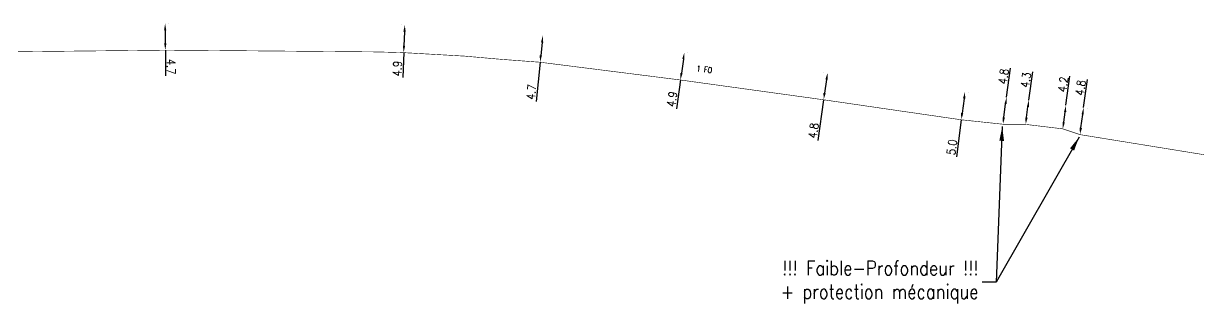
# Model space of a CAD drawing. Header units: millimetres. Extents: x 267093 to 268000, y 120161 to 120739.
# Drawn here: x 267551.7 to 267758.8, y 120561.8 to 120611.2 of the extents above; entities that cross this region are included whole.
import ezdxf

# ---------------------------------------------------------------- set-up
doc = ezdxf.new("R2010")
doc.units = ezdxf.units.MM
doc.header["$PDMODE"] = 34
doc.linetypes.add('O_GAINE', pattern=[2000, 1000, 1000])
doc.layers.get('Defpoints').update_dxf_attribs({"linetype": 'CONTINUOUS'})
doc.layers.add('O_100', color=6, linetype='ByLayer')
doc.layers.add('O_420', color=7, linetype='CONTINUOUS')
doc.styles.get("Standard").update_dxf_attribs({"font": 'romans.shx', "width": 0.85})
doc.dimstyles.get("Standard").update_dxf_attribs({"dimtxt": 1.5, "dimasz": 1.2, "dimexe": 0.625, "dimexo": 0.625, "dimgap": 0.25, "dimtad": 1, "dimdec": 1, "dimzin": 0, "dimdsep": 46, "dimtxsty": 'Standard', "dimcen": -0.5, "dimadec": 0, "dimazin": 0, "dimtfac": 1, "dimtdec": 1, "dimtmove": 0, "dimatfit": 3, "dimfxl": 0, "dimtolj": 1, "dimtzin": 0, "dimarcsym": 0})

# ---------------------------------------------------------------- blocks, each defined once
blk = doc.blocks.new('*D74')
at = {"layer": 'Defpoints', "color": 0, "linetype": 'Continuous', "transparency": 16777216}
for p in [(267717.67, 120599.2), (267717.67, 120599.2), (267717.01, 120594.24)]:
    blk.add_point(p, dxfattribs=at)
at = {"layer": 'O_100', "color": 0, "linetype": 'Continuous', "lineweight": -2, "transparency": 16777216}
for p, q in [((267718.29, 120599.11), (267718.29, 120599.11)), ((267717.51, 120598.01), (267717.17, 120595.43)), ((267717.01, 120594.24), (267716.14, 120587.72))]:
    blk.add_line(p, q, dxfattribs=at)
at = {"layer": 'O_100', "color": 0, "linetype": 'Continuous', "transparency": 16777216}
for points in [[(267717.31, 120598.03), (267717.71, 120597.98), (267717.67, 120599.2)], [(267716.97, 120595.46), (267717.37, 120595.4), (267717.01, 120594.24)]]:
    blk.add_solid(points, dxfattribs=at)
at = {"layer": 'O_100', "color": 0, "linetype": 'Continuous', "transparency": 16777216, "insert": (267715.36, 120589.42), "char_height": 1.5, "attachment_point": 5, "rotation": 82.3865}
blk.add_mtext('\\A1;5.0', dxfattribs=at)
blk = doc.blocks.new('*D75')
at = {"layer": 'Defpoints', "color": 0, "linetype": 'Continuous', "transparency": 16777216}
for p in [(267724.99, 120598.22), (267724.99, 120598.22), (267724.35, 120593.46)]:
    blk.add_point(p, dxfattribs=at)
at = {"layer": 'O_100', "color": 0, "linetype": 'Continuous', "lineweight": -2, "transparency": 16777216}
for p, q in [((267724.99, 120598.22), (267725.67, 120603.33)), ((267724.51, 120594.65), (267724.83, 120597.03))]:
    blk.add_line(p, q, dxfattribs=at)
at = {"layer": 'O_100', "color": 0, "linetype": 'Continuous', "transparency": 16777216}
for points in [[(267724.63, 120597.05), (267725.03, 120597), (267724.99, 120598.22)], [(267724.31, 120594.68), (267724.71, 120594.62), (267724.35, 120593.46)]]:
    blk.add_solid(points, dxfattribs=at)
at = {"layer": 'O_100', "color": 0, "linetype": 'Continuous', "transparency": 16777216, "insert": (267724.47, 120601.89), "char_height": 1.5, "attachment_point": 5, "rotation": 82.3865}
blk.add_mtext('\\A1;4.8', dxfattribs=at)
blk = doc.blocks.new('*D76')
at = {"layer": 'Defpoints', "color": 0, "linetype": 'Continuous', "transparency": 16777216}
for p in [(267728.92, 120597.69), (267728.92, 120597.69), (267728.35, 120593.43)]:
    blk.add_point(p, dxfattribs=at)
at = {"layer": 'O_100', "color": 0, "linetype": 'Continuous', "lineweight": -2, "transparency": 16777216}
for p, q in [((267728.92, 120597.69), (267729.6, 120602.69)), ((267728.51, 120594.62), (267728.76, 120596.5))]:
    blk.add_line(p, q, dxfattribs=at)
at = {"layer": 'O_100', "color": 0, "linetype": 'Continuous', "transparency": 16777216}
for points in [[(267728.56, 120596.53), (267728.96, 120596.47), (267728.92, 120597.69)], [(267728.31, 120594.64), (267728.71, 120594.59), (267728.35, 120593.43)]]:
    blk.add_solid(points, dxfattribs=at)
at = {"layer": 'O_100', "color": 0, "linetype": 'Continuous', "transparency": 16777216, "insert": (267728.39, 120601.25), "char_height": 1.5, "attachment_point": 5, "rotation": 82.3077}
blk.add_mtext('\\A1;4.3', dxfattribs=at)
blk = doc.blocks.new('*D77')
at = {"layer": 'Defpoints', "color": 0, "linetype": 'Continuous', "transparency": 16777216}
for p in [(267735.47, 120596.8), (267735.47, 120596.8), (267734.91, 120592.64)]:
    blk.add_point(p, dxfattribs=at)
at = {"layer": 'O_100', "color": 0, "linetype": 'Continuous', "lineweight": -2, "transparency": 16777216}
for p, q in [((267735.47, 120596.8), (267736.17, 120601.92)), ((267735.07, 120593.83), (267735.31, 120595.61))]:
    blk.add_line(p, q, dxfattribs=at)
at = {"layer": 'O_100', "color": 0, "linetype": 'Continuous', "transparency": 16777216}
for points in [[(267735.12, 120595.64), (267735.51, 120595.59), (267735.47, 120596.8)], [(267734.87, 120593.86), (267735.27, 120593.8), (267734.91, 120592.64)]]:
    blk.add_solid(points, dxfattribs=at)
at = {"layer": 'O_100', "color": 0, "linetype": 'Continuous', "transparency": 16777216, "insert": (267734.96, 120600.48), "char_height": 1.5, "attachment_point": 5, "rotation": 82.3077}
blk.add_mtext('\\A1;4.2', dxfattribs=at)
blk = doc.blocks.new('*D78')
at = {"layer": 'Defpoints', "color": 0, "linetype": 'Continuous', "transparency": 16777216}
for p in [(267738.57, 120596.39), (267738.57, 120596.39), (267737.93, 120591.63)]:
    blk.add_point(p, dxfattribs=at)
at = {"layer": 'O_100', "color": 0, "linetype": 'Continuous', "lineweight": -2, "transparency": 16777216}
for p, q in [((267738.57, 120596.39), (267739.24, 120601.33)), ((267738.09, 120592.82), (267738.41, 120595.2)), ((267739.19, 120596.3), (267739.19, 120596.3)), ((267738.55, 120591.55), (267738.55, 120591.55))]:
    blk.add_line(p, q, dxfattribs=at)
at = {"layer": 'O_100', "color": 0, "linetype": 'Continuous', "transparency": 16777216}
for points in [[(267738.21, 120595.22), (267738.61, 120595.17), (267738.57, 120596.39)], [(267737.89, 120592.84), (267738.29, 120592.79), (267737.93, 120591.63)]]:
    blk.add_solid(points, dxfattribs=at)
at = {"layer": 'O_100', "color": 0, "linetype": 'Continuous', "transparency": 16777216, "insert": (267738.04, 120599.89), "char_height": 1.5, "attachment_point": 5, "rotation": 82.3077}
blk.add_mtext('\\A1;4.8', dxfattribs=at)
blk = doc.blocks.new('*D79')
at = {"layer": 'Defpoints', "color": 0, "linetype": 'Continuous', "transparency": 16777216}
for p in [(267693.42, 120602.52), (267693.42, 120602.52), (267692.74, 120597.77)]:
    blk.add_point(p, dxfattribs=at)
at = {"layer": 'O_100', "color": 0, "linetype": 'Continuous', "lineweight": -2, "transparency": 16777216}
for p, q in [((267692.8, 120602.61), (267692.8, 120602.61)), ((267693.25, 120601.34), (267692.91, 120598.96)), ((267692.74, 120597.77), (267691.73, 120590.61)), ((267692.12, 120597.86), (267692.12, 120597.86))]:
    blk.add_line(p, q, dxfattribs=at)
at = {"layer": 'O_100', "color": 0, "linetype": 'Continuous', "transparency": 16777216}
for points in [[(267693.05, 120601.36), (267693.45, 120601.31), (267693.42, 120602.52)], [(267692.71, 120598.99), (267693.11, 120598.93), (267692.74, 120597.77)]]:
    blk.add_solid(points, dxfattribs=at)
at = {"layer": 'O_100', "color": 0, "linetype": 'Continuous', "transparency": 16777216, "insert": (267690.96, 120592.32), "char_height": 1.5, "attachment_point": 5, "rotation": 81.9493}
blk.add_mtext('\\A1;4.8', dxfattribs=at)
blk = doc.blocks.new('*D80')
at = {"layer": 'Defpoints', "color": 0, "linetype": 'Continuous', "transparency": 16777216}
for p in [(267668.18, 120606.12), (267668.18, 120606.12), (267667.5, 120601.26)]:
    blk.add_point(p, dxfattribs=at)
at = {"layer": 'O_100', "color": 0, "linetype": 'Continuous', "lineweight": -2, "transparency": 16777216}
for p, q in [((267668.01, 120604.93), (267667.67, 120602.45)), ((267668.8, 120606.03), (267668.8, 120606.03)), ((267667.5, 120601.26), (267666.79, 120596.2)), ((267668.12, 120601.18), (267668.12, 120601.18))]:
    blk.add_line(p, q, dxfattribs=at)
at = {"layer": 'O_100', "color": 0, "linetype": 'Continuous', "transparency": 16777216}
for points in [[(267667.82, 120604.96), (267668.21, 120604.9), (267668.18, 120606.12)], [(267667.47, 120602.48), (267667.87, 120602.42), (267667.5, 120601.26)]]:
    blk.add_solid(points, dxfattribs=at)
at = {"layer": 'O_100', "color": 0, "linetype": 'Continuous', "transparency": 16777216, "insert": (267666.02, 120597.88), "char_height": 1.5, "attachment_point": 5, "rotation": 82.0443}
blk.add_mtext('\\A1;4.9', dxfattribs=at)
blk = doc.blocks.new('*D81')
at = {"layer": 'Defpoints', "color": 0, "linetype": 'Continuous', "transparency": 16777216}
for p in [(267643.24, 120609.06), (267643.24, 120609.06), (267642.76, 120604.39)]:
    blk.add_point(p, dxfattribs=at)
at = {"layer": 'O_100', "color": 0, "linetype": 'Continuous', "lineweight": -2, "transparency": 16777216}
for p, q in [((267643.11, 120607.87), (267642.88, 120605.58)), ((267642.76, 120604.39), (267642.06, 120597.45))]:
    blk.add_line(p, q, dxfattribs=at)
at = {"layer": 'O_100', "color": 0, "linetype": 'Continuous', "transparency": 16777216}
for points in [[(267642.91, 120607.89), (267643.31, 120607.85), (267643.24, 120609.06)], [(267642.68, 120605.6), (267643.08, 120605.56), (267642.76, 120604.39)]]:
    blk.add_solid(points, dxfattribs=at)
at = {"layer": 'O_100', "color": 0, "linetype": 'Continuous', "transparency": 16777216, "insert": (267641.22, 120599.13), "char_height": 1.5, "attachment_point": 5, "rotation": 84.2096}
blk.add_mtext('\\A1;4.7', dxfattribs=at)
blk = doc.blocks.new('*D82')
at = {"layer": 'Defpoints', "color": 0, "linetype": 'Continuous', "transparency": 16777216}
for p in [(267618.9, 120610.98), (267618.9, 120610.98), (267618.71, 120606.08)]:
    blk.add_point(p, dxfattribs=at)
at = {"layer": 'O_100', "color": 0, "linetype": 'Continuous', "lineweight": -2, "transparency": 16777216}
for p, q in [((267618.28, 120611), (267618.28, 120611)), ((267618.86, 120609.78), (267618.76, 120607.28)), ((267618.09, 120606.11), (267618.09, 120606.11)), ((267618.71, 120606.08), (267618.54, 120601.68))]:
    blk.add_line(p, q, dxfattribs=at)
at = {"layer": 'O_100', "color": 0, "linetype": 'Continuous', "transparency": 16777216}
for points in [[(267618.66, 120609.79), (267619.06, 120609.77), (267618.9, 120610.98)], [(267618.56, 120607.29), (267618.96, 120607.27), (267618.71, 120606.08)]]:
    blk.add_solid(points, dxfattribs=at)
at = {"layer": 'O_100', "color": 0, "linetype": 'Continuous', "transparency": 16777216, "insert": (267617.6, 120603.27), "char_height": 1.5, "attachment_point": 5, "rotation": 87.7773}
blk.add_mtext('\\A1;4.9', dxfattribs=at)
blk = doc.blocks.new('*D83')
at = {"layer": 'Defpoints', "color": 0, "linetype": 'Continuous', "transparency": 16777216}
for p in [(267576.65, 120611.22), (267576.65, 120611.22), (267576.69, 120606.52)]:
    blk.add_point(p, dxfattribs=at)
at = {"layer": 'O_100', "color": 0, "linetype": 'Continuous', "lineweight": -2, "transparency": 16777216}
for p, q in [((267577.27, 120611.22), (267577.27, 120611.22)), ((267576.66, 120610.02), (267576.68, 120607.72)), ((267576.69, 120606.52), (267576.72, 120602.02)), ((267577.31, 120606.52), (267577.31, 120606.52))]:
    blk.add_line(p, q, dxfattribs=at)
at = {"layer": 'O_100', "color": 0, "linetype": 'Continuous', "transparency": 16777216}
for points in [[(267576.86, 120610.02), (267576.46, 120610.01), (267576.65, 120611.22)], [(267576.88, 120607.72), (267576.48, 120607.71), (267576.69, 120606.52)]]:
    blk.add_solid(points, dxfattribs=at)
at = {"layer": 'O_100', "color": 0, "linetype": 'Continuous', "transparency": 16777216, "insert": (267577.71, 120603.62), "char_height": 1.5, "attachment_point": 5, "rotation": 270.4628}
blk.add_mtext('\\A1;4.7', dxfattribs=at)

msp = doc.modelspace()

# ---------------------------------------------------------------- linework, layer by layer
at = {"layer": 'O_100', "linetype": 'O_GAINE', "ltscale": 0.5, "const_width": 0.1}
msp.add_lwpolyline([(267762.48, 120587.65), (267737.93, 120591.63), (267734.91, 120592.64), (267734.91, 120592.64), (267728.35, 120593.43), (267724.35, 120593.46), (267717.01, 120594.24), (267703.23, 120596.24), (267692.74, 120597.77), (267667.5, 120601.26), (267667.5, 120601.26), (267642.76, 120604.39), (267642.76, 120604.39), (267635.93, 120604.9), (267629.42, 120605.47), (267618.71, 120606.08), (267613.99, 120606.21), (267584.02, 120606.47), (267576.69, 120606.52), (267540.55, 120606.14)], dxfattribs=at)

# ---------------------------------------------------------------- texts
at = {"layer": 'O_100', "linetype": 'O_GAINE', "ltscale": 0.5, "width": 0.85}
msp.add_text('1 FO', height=1, rotation=352.1228, dxfattribs=at).set_placement((267670.28, 120602.83))
at = {"layer": 'O_420', "insert": (267720.05, 120565.6), "char_height": 2.5, "attachment_point": 6}
msp.add_mtext('!!! Faible-Profondeur !!!\\P+ protection mécanique', dxfattribs=at)

# ---------------------------------------------------------------- dimensions: what is measured, and where the dimension line sits
at = {"layer": 'O_100', "linetype": 'Continuous'}
for base, p1, p2, angle, picture, middle in [((267576.65, 120611.22), (267576.69, 120606.52), (267576.65, 120611.22), 270.4628, '*D83', (267576.71, 120603.61)), ((267618.9, 120610.98), (267618.71, 120606.08), (267618.9, 120610.98), 267.7773, '*D82', (267618.6, 120603.23)), ((267643.24, 120609.06), (267642.76, 120604.39), (267643.24, 120609.06), 264.2096, '*D81', (267642.22, 120599.03)), ((267668.18, 120606.12), (267667.5, 120601.26), (267668.18, 120606.12), 262.0443, '*D80', (267667.01, 120597.74)), ((267724.99, 120598.22), (267724.35, 120593.46), (267724.99, 120598.22), 262.3865, '*D75', (267725.46, 120601.76)), ((267693.42, 120602.52), (267692.74, 120597.77), (267693.42, 120602.52), 261.9493, '*D79', (267691.95, 120592.18)), ((267728.92, 120597.69), (267728.35, 120593.43), (267728.92, 120597.69), 262.3077, '*D76', (267729.39, 120601.12)), ((267735.47, 120596.8), (267734.91, 120592.64), (267735.47, 120596.8), 262.3077, '*D77', (267735.95, 120600.34)), ((267738.57, 120596.39), (267737.93, 120591.63), (267738.57, 120596.39), 262.3077, '*D78', (267739.03, 120599.76)), ((267717.67, 120599.2), (267717.01, 120594.24), (267717.67, 120599.2), 262.3865, '*D74', (267716.35, 120589.29))]:
    dim = msp.add_linear_dim(base=base, p1=p1, p2=p2, angle=angle, dimstyle='Standard', dxfattribs=at)
    dim.commit()
    dim.dimension.update_dxf_attribs({"geometry": picture, "text_midpoint": middle, "dimtype": 160})

# ---------------------------------------------------------------- leaders
at = {"layer": 'O_420', "annotation_type": 0, "has_hookline": 1, "hookline_direction": 1, "text_width": 39.06}
msp.add_leader([(267724.23, 120593.03), (267723.18, 120565.6), (267720.68, 120565.6)], dimstyle='Standard', override={"dimasz": 2.5, "dimgap": -0.63, "dimtad": 0}, dxfattribs=at)
at = {"layer": 'O_420'}
msp.add_leader([(267737.78, 120591.18), (267723.18, 120565.6)], dimstyle='Standard', override={"dimasz": 2.5, "dimgap": -0.63, "dimtad": 0}, dxfattribs=at)

doc.saveas('drawing.dxf')
